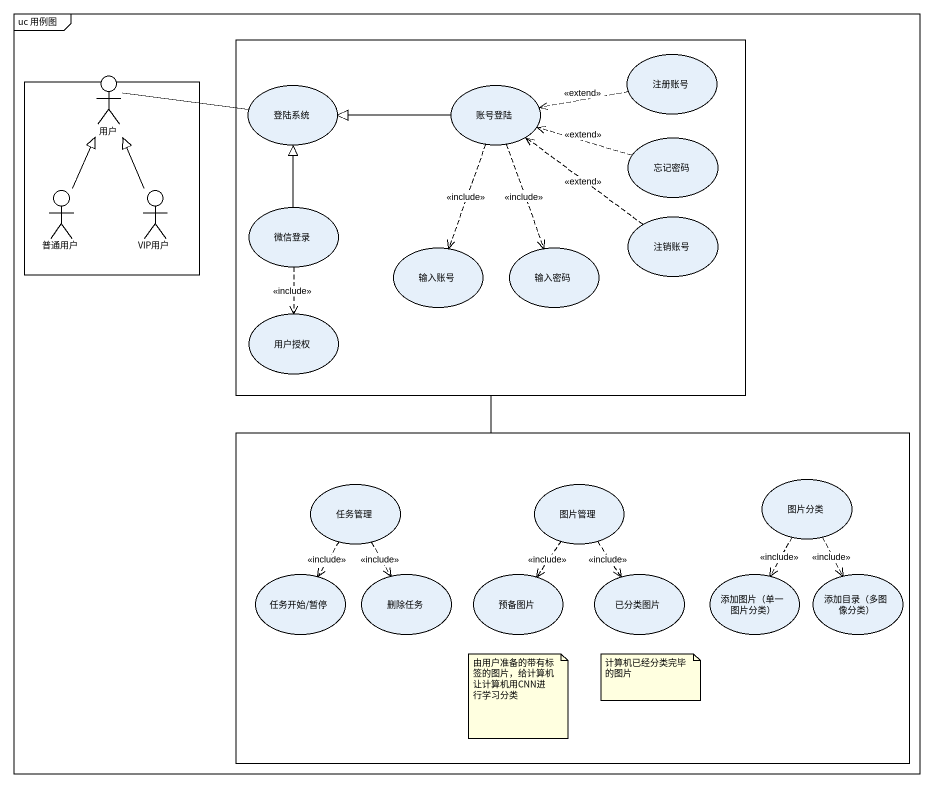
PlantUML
@startuml
mainframe uc 用例图
rectangle " " as rectangle1 {
  usecase 注册账号
  usecase 登陆系统
  usecase 账号登陆
  usecase 忘记密码
  usecase 微信登录
  usecase 输入账号
  usecase 输入密码
  usecase 注销账号
  usecase 用户授权
}
rectangle " " as rectangle2 {
  actor 普通用户
  actor VIP用户
}
actor 用户
rectangle " " as rectangle3 {
  usecase 任务管理
  usecase 图片管理
  usecase 图片分类
  usecase "任务开始/暂停" as 任务开始_暂停
  usecase 删除任务
  usecase 预备图片
  usecase 已分类图片
  usecase "添加图片（单一图片分类）" as 添加图片_单一图片分类
  usecase "添加目录（多图像分类）" as 添加目录_多图像分类
}
rectangle1 -- rectangle3
注册账号 .left.> 账号登陆 : <<extend>>
用户 -right- 登陆系统
账号登陆 -left-|> 登陆系统
账号登陆 ..> 输入账号 : <<include>>
账号登陆 ..> 输入密码 : <<include>>
忘记密码 .left.> 账号登陆 : <<extend>>
普通用户 -up-|> 用户
VIP用户 -up-|> 用户
微信登录 -up-|> 登陆系统
微信登录 ..> 用户授权 : <<include>>
注销账号 .up.> 账号登陆 : <<extend>>
任务管理 ..> 任务开始_暂停 : <<include>>
任务管理 ..> 删除任务 : <<include>>
图片管理 ..> 预备图片 : <<include>>
图片管理 ..> 已分类图片 : <<include>>
图片分类 ..> 添加图片_单一图片分类 : <<include>>
图片分类 ..> 添加目录_多图像分类 : <<include>>
note as N1
  由用户准备的带有标签的图片，给计算机让计算机用CNN进行学习分类
end note
note as N2
  计算机已经分类完毕的图片
end note
@enduml
